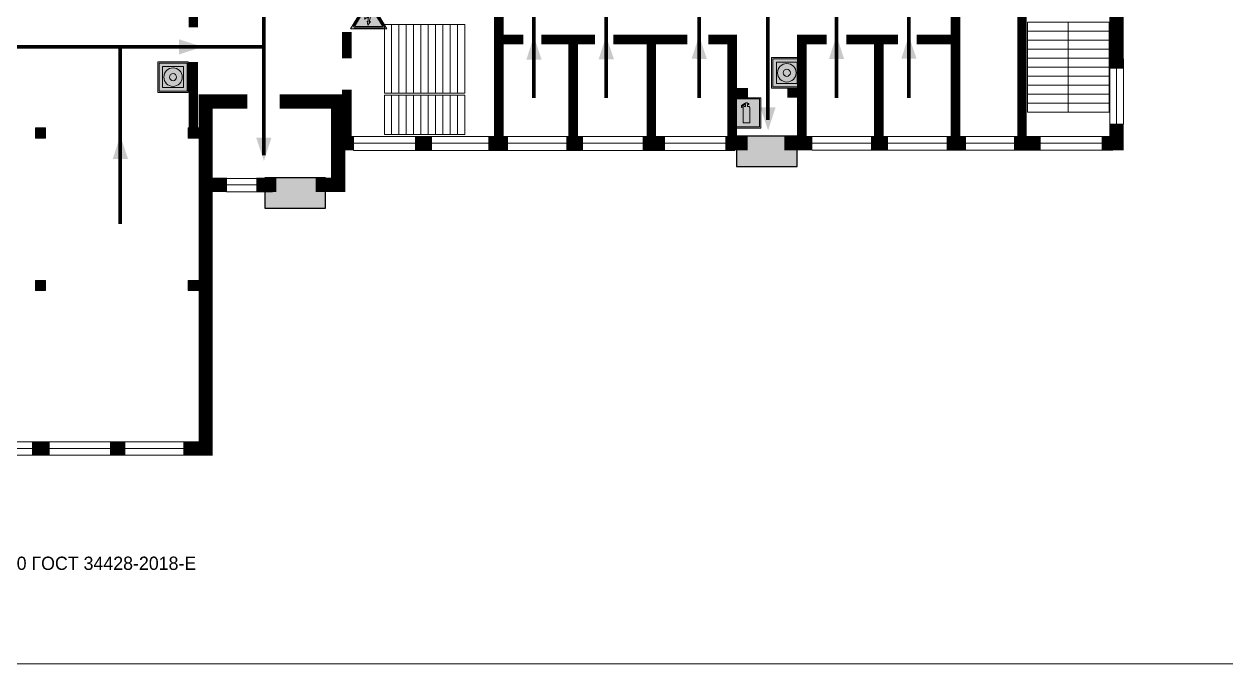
# Model space of a CAD drawing. Header units: millimetres. Extents: x 13810 to 67229, y 12374 to 21950.
# Drawn here: x 23088.9 to 23342.1, y 13755.6 to 13890.3 of the extents above; entities that cross this region are included whole.
import ezdxf

# ---------------------------------------------------------------- set-up
doc = ezdxf.new("R2010")
doc.units = ezdxf.units.MM
doc.layers.add('План_Штампы', color=7, linetype='Continuous')
doc.styles.add('обычный', font='arial.ttf')

# ---------------------------------------------------------------- blocks, each defined once
blk = doc.blocks.new('A$C7B4425F7')
at = {"true_color": 0xffffff}
blk.add_hatch(color=7, dxfattribs=at).paths.add_polyline_path([(0, 0), (-16, 0), (-16, -8), (0, -8)])
h = blk.add_hatch(color=126)
h.paths.add_polyline_path([(-0.2, -0.2), (-15.8, -0.2), (-15.8, -7.8), (-0.2, -7.8)])
h.paths.add_polyline_path([(-11.76, -2.03), (-11.76, -3.66), (-11.17, -3.66, -0.568275), (-11.17, -6.18), (-12.58, -6.18), (-12.58, -2.03)], flags=16)
h.paths.add_polyline_path([(-13.33, -4.12, -0.495768), (-13.59, -6.18), (-15.03, -6.18), (-15.03, -2.03), (-13.59, -2.03, -0.487973)], flags=16)
h.paths.add_polyline_path([(-10.25, -2.03), (-9.48, -2.03), (-9.48, -6.18), (-10.25, -6.18)], flags=16)
h.paths.add_polyline_path([(-13.84, -3.69), (-14.24, -3.69), (-14.24, -3.03), (-13.9, -3.03, -0.692621)], flags=0)
h.paths.add_polyline_path([(-9.15, -2.03), (-8.4, -2.03), (-8.04, -3.07), (-7.68, -2.03), (-6.93, -2.03), (-7.64, -4.1), (-6.93, -6.18), (-7.68, -6.18), (-8.04, -5.14), (-8.4, -6.18), (-9.15, -6.18), (-8.44, -4.1)], flags=16)
h.paths.add_polyline_path([(-11.76, -4.46), (-11.42, -4.46, -0.692621), (-11.36, -5.12), (-11.76, -5.12)], flags=0)
h.paths.add_polyline_path([(-13.9, -5.2), (-14.24, -5.2), (-14.24, -4.55), (-13.84, -4.55, -0.708038)], flags=0)
edge = h.paths.add_edge_path(flags=16)
edge.add_ellipse((-5.51, -4.08), major_axis=(0, 2.05), ratio=0.586184, start_angle=0, end_angle=360)
edge = h.paths.add_edge_path(flags=0)
edge.add_ellipse((-5.51, -4.08), major_axis=(0, 1.14), ratio=0.454828, start_angle=0, end_angle=360)
h.paths.add_polyline_path([(-4.13, -4.96, 0.377264), (-3.48, -4.52, 0.0555), (-3.16, -2.03), (-1.66, -2.03), (-1.66, -4.96), (-0.96, -4.96), (-0.96, -7.01), (-1.75, -7.01), (-1.75, -6.18), (-3.3, -6.18), (-3.3, -7.02), (-4.13, -7.02)], flags=16)
h.paths.add_polyline_path([(-2.73, -2.91), (-2.28, -2.91), (-2.28, -4.96), (-3.05, -4.96, 0.079136)], flags=0)
at = {"color": 126}
blk.add_lwpolyline([(-16, -8), (0, -8), (0, 0), (-16, 0)], close=True, dxfattribs=at)
blk = doc.blocks.new('A$C54414219')
at = {"true_color": 0xffffff}
h = blk.add_hatch(color=7, dxfattribs=at)
h.paths.add_polyline_path([(2.39, -9.45), (2.39, -18.3), (11.23, -18.3), (11.23, -9.45)], flags=0)
h.paths.add_polyline_path([(10.71, -13.87, -1), (2.92, -13.87, -1)], flags=0)
h.paths.add_polyline_path([(8.3, -13.87, -1), (5.33, -13.87, -1)], flags=0)
h.paths.add_polyline_path([(0.41, -7.47), (0.41, -20.27), (13.21, -20.27), (13.21, -7.47)])
h.paths.add_polyline_path([(0.92, -19.77), (12.71, -19.77), (12.71, -7.98), (0.92, -7.98)], flags=16)
h.paths.add_polyline_path([(11.23, -9.45), (11.23, -18.3), (2.39, -18.3), (2.39, -9.45)], flags=0)
at = {"lineweight": 5}
h = blk.add_hatch(color=242, dxfattribs=at)
h.paths.add_polyline_path([(12.71, -7.98), (0.92, -7.98), (0.92, -19.77), (12.71, -19.77)])
h.paths.add_polyline_path([(11.23, -18.3), (2.39, -18.3), (2.39, -9.45), (11.23, -9.45)], flags=16)
h.paths.add_polyline_path([(10.71, -13.87, -1), (2.92, -13.87, -1)], flags=0)
h.paths.add_polyline_path([(8.3, -13.87, -1), (5.33, -13.87, -1)], flags=0)
at = {"true_color": 0xffffff}
h = blk.add_hatch(color=7, dxfattribs=at)
h.paths.add_polyline_path([(2.39, -9.45), (2.39, -18.3), (11.23, -18.3), (11.23, -9.45)])
h.paths.add_polyline_path([(10.71, -13.87, -1), (2.92, -13.87, -1)], flags=16)
h.paths.add_polyline_path([(8.3, -13.87, -1), (5.33, -13.87, -1)], flags=0)
at = {"lineweight": 5}
h = blk.add_hatch(color=242, dxfattribs=at)
h.paths.add_polyline_path([(2.92, -13.87, 1), (10.71, -13.87, 1)])
h.paths.add_polyline_path([(8.3, -13.87, -1), (5.33, -13.87, -1)], flags=16)
at = {"color": 242, "lineweight": 5}
for p, q in [((0.41, -20.27), (0.41, -7.47)), ((0.41, -7.47), (13.21, -7.47)), ((0.41, -7.47), (13.21, -7.47)), ((13.21, -20.27), (13.21, -7.47)), ((0.41, -20.27), (13.21, -20.27))]:
    blk.add_line(p, q, dxfattribs=at)
for points in [[(0.92, -7.98), (12.71, -7.98), (12.71, -19.77), (0.92, -19.77)], [(2.39, -9.45), (11.23, -9.45), (11.23, -18.3), (2.39, -18.3)]]:
    blk.add_lwpolyline(points, close=True, dxfattribs=at)
for radius in [3.89, 1.49]:
    blk.add_circle((6.81, -13.87), radius, dxfattribs=at)
blk = doc.blocks.new('A$C3E6D3DDE')
at = {"lineweight": 5}
h = blk.add_hatch(color=40, dxfattribs=at)
h.paths.add_polyline_path([(24.1, 1.45), (16.46, -11.35), (31.74, -11.35)])
h.paths.add_polyline_path([(24.09, -0.46), (30.03, -10.41), (18.14, -10.41)], flags=16)
h.paths.add_polyline_path([(24.54, -3.08), (23.41, -6.02), (25.13, -5.01), (24.33, -8.5), (24.82, -8.27), (23.79, -9.86), (23.4, -8.04), (23.8, -8.43), (24.04, -6.29), (22.39, -7.25), (23.44, -3.08)], flags=0)
h = blk.add_hatch(color=256, dxfattribs=at)
h.paths.add_polyline_path([(24.37, 0.03, 0.567511), (23.82, 0.03), (17.59, -10.4, 0.582454), (17.86, -10.88), (30.32, -10.88, 0.582149), (30.6, -10.4)])
h.paths.add_polyline_path([(24.09, -0.46), (18.14, -10.41), (30.03, -10.41)], flags=16)
h.paths.add_polyline_path([(24.54, -3.08), (23.41, -6.02), (25.13, -5.01), (24.33, -8.5), (24.82, -8.27), (23.79, -9.86), (23.4, -8.04), (23.8, -8.43), (24.04, -6.29), (22.39, -7.25), (23.44, -3.08)], flags=0)
h = blk.add_hatch(color=40, dxfattribs=at)
h.paths.add_polyline_path([(24.09, -0.46), (18.14, -10.41), (30.03, -10.41)])
h.paths.add_polyline_path([(24.82, -8.27), (23.79, -9.86), (23.4, -8.04), (23.8, -8.43), (24.04, -6.29), (22.39, -7.25), (23.44, -3.08), (24.54, -3.08), (23.41, -6.02), (25.13, -5.01), (24.33, -8.5)], flags=16)
at = {"color": 40, "lineweight": 5}
for p, q in [((16.46, -11.35), (24.1, 1.45)), ((24.1, 1.45), (31.74, -11.35))]:
    blk.add_line(p, q, dxfattribs=at)
at = {"lineweight": 5}
for p, q in [((17.59, -10.4), (23.82, 0.03)), ((24.37, 0.03), (30.6, -10.4)), ((18.14, -10.41), (24.09, -0.46)), ((23.44, -3.08), (22.39, -7.25)), ((23.41, -6.02), (24.54, -3.08)), ((25.13, -5.01), (23.41, -6.02)), ((24.54, -3.08), (23.44, -3.08)), ((24.09, -0.46), (30.03, -10.41)), ((24.33, -8.5), (25.13, -5.01)), ((22.39, -7.25), (24.04, -6.29)), ((23.8, -8.43), (23.4, -8.04)), ((23.4, -8.04), (23.79, -9.86)), ((23.79, -9.86), (24.82, -8.27)), ((24.04, -6.29), (23.8, -8.43)), ((24.82, -8.27), (24.33, -8.5)), ((17.86, -10.88), (30.32, -10.88)), ((18.14, -10.41), (30.03, -10.41))]:
    blk.add_line(p, q, dxfattribs=at)
at = {"color": 50, "lineweight": 5}
blk.add_line((31.74, -11.35), (16.46, -11.35), dxfattribs=at)
blk = doc.blocks.new('A$C3AD82952')
at = {"true_color": 0xf5f5ff}
h = blk.add_hatch(color=7, dxfattribs=at)
h.dxf.hatch_style = 1
h.paths.add_polyline_path([(8.21, 8.73, 0.414214), (7.89, 9.05), (7.22, 9.05), (7.22, 9.92), (7.59, 9.92, 1), (7.57, 10.36), (7.22, 10.36), (7.22, 10.6), (6.43, 10.6), (6.43, 10.36), (6.01, 10.36), (4.74, 9.59), (4.74, 8.69), (4.98, 8.73), (4.98, 9.26), (6.12, 9.91), (6.43, 9.91), (6.43, 9.05), (5.76, 9.05, 0.414214), (5.44, 8.73), (5.44, 2.2), (8.21, 2.2)], flags=0)
h.paths.add_polyline_path([(12.8, 12.8), (0, 12.8), (0, 0), (12.8, 0)])
h.paths.add_polyline_path([(0.51, 12.29), (12.29, 12.29), (12.29, 0.51), (0.51, 0.51)], flags=16)
h.paths.add_polyline_path([(4.74, 9.59), (6.01, 10.36), (6.43, 10.36), (6.43, 10.6), (7.22, 10.6), (7.22, 10.36), (7.59, 10.36, -0.94586), (7.59, 9.92), (7.22, 9.92), (7.22, 9.05), (7.89, 9.05, -0.414214), (8.21, 8.73), (8.21, 2.2), (5.44, 2.2), (5.44, 8.73, -0.414214), (5.76, 9.05), (6.43, 9.05), (6.43, 9.91), (6.12, 9.91), (4.98, 9.26), (4.98, 8.73), (4.74, 8.69)], flags=0)
h = blk.add_hatch(color=242)
h.dxf.hatch_style = 1
h.paths.add_polyline_path([(12.29, 12.29), (0.51, 12.29), (0.51, 0.51), (12.29, 0.51)])
h.paths.add_polyline_path([(4.74, 8.69), (4.74, 9.59), (6.01, 10.36), (6.43, 10.36), (6.43, 10.6), (7.22, 10.6), (7.22, 10.36), (7.59, 10.36, -0.94586), (7.59, 9.92), (7.22, 9.92), (7.22, 9.05), (7.89, 9.05, -0.414214), (8.21, 8.73), (8.21, 2.2), (5.44, 2.2), (5.44, 8.73, -0.414214), (5.76, 9.05), (6.43, 9.05), (6.43, 9.91), (6.12, 9.91), (4.98, 9.26), (4.98, 8.73)], flags=16)
h = blk.add_hatch(color=7, dxfattribs=at)
h.dxf.hatch_style = 1
h.paths.add_polyline_path([(8.21, 8.73, 0.414214), (7.89, 9.05), (7.22, 9.05), (7.22, 9.92), (7.59, 9.92, 1), (7.57, 10.36), (7.22, 10.36), (7.22, 10.6), (6.43, 10.6), (6.43, 10.36), (6.01, 10.36), (4.74, 9.59), (4.74, 8.69), (4.98, 8.73), (4.98, 9.26), (6.12, 9.91), (6.43, 9.91), (6.43, 9.05), (5.76, 9.05, 0.414214), (5.44, 8.73), (5.44, 2.2), (8.21, 2.2)])
at = {"color": 242, "lineweight": 5}
for p, q in [((0, 0), (0, 12.8)), ((0, 12.8), (12.8, 12.8)), ((6.01, 10.36), (4.74, 9.59)), ((6.01, 10.36), (6.43, 10.36)), ((7.22, 10.6), (6.43, 10.6)), ((6.43, 10.6), (6.43, 10.36)), ((7.22, 10.36), (7.22, 10.6)), ((7.59, 10.36), (7.22, 10.36)), ((12.8, 0), (12.8, 12.8)), ((4.74, 9.59), (4.74, 8.69)), ((4.74, 8.69), (4.98, 8.73)), ((4.98, 9.26), (6.12, 9.91)), ((4.98, 8.73), (4.98, 9.26)), ((5.44, 2.2), (5.44, 8.73)), ((5.76, 9.05), (6.43, 9.05)), ((6.12, 9.91), (6.43, 9.91)), ((6.43, 9.91), (6.43, 9.05)), ((7.22, 9.05), (7.22, 9.92)), ((7.59, 9.92), (7.22, 9.92)), ((7.89, 9.05), (7.22, 9.05)), ((8.21, 2.2), (8.21, 8.73)), ((0, 0), (12.8, 0)), ((5.44, 2.2), (8.21, 2.2))]:
    blk.add_line(p, q, dxfattribs=at)
blk.add_lwpolyline([(0.51, 12.29), (12.29, 12.29), (12.29, 0.51), (0.51, 0.51)], close=True, dxfattribs=at)
for centre, radius, start, end in [((7.58, 10.14), 0.223, 273.1875, 86.8125), ((5.76, 8.73), 0.32, 90, 180), ((7.89, 8.73), 0.32, 0, 90)]:
    blk.add_arc(centre, radius, start, end, dxfattribs=at)

msp = doc.modelspace()

# ---------------------------------------------------------------- hatches: boundary and pattern name
at = {"lineweight": 0}
h = msp.add_hatch(color=256, dxfattribs=at)
h.dxf.hatch_style = 1
h.paths.add_polyline_path([(23093.44, 13868.47), (23091.29, 13868.47), (23091.29, 13866.31), (23093.44, 13866.31)])
h = msp.add_hatch(color=256, dxfattribs=at)
h.dxf.hatch_style = 1
h.paths.add_polyline_path([(23125.62, 13868.47), (23123.46, 13868.47), (23123.46, 13866.31), (23125.62, 13866.31)])
h = msp.add_hatch(color=256, dxfattribs=at)
h.dxf.hatch_style = 1
h.paths.add_polyline_path([(23093.44, 13836.37), (23091.29, 13836.37), (23091.29, 13834.22), (23093.44, 13834.22)])
h = msp.add_hatch(color=256, dxfattribs=at)
h.dxf.hatch_style = 1
h.paths.add_polyline_path([(23125.62, 13836.37), (23123.46, 13836.37), (23123.46, 13834.22), (23125.62, 13834.22)])

# ---------------------------------------------------------------- linework, layer by layer
at = {"color": 126, "lineweight": 0, "true_color": 0x008754}
msp.add_lwpolyline([(22937.02, 14150.63), (23537.02, 14150.63), (23537.02, 13755.63), (22937.02, 13755.63)], close=True, dxfattribs=at)
at = {"color": 126, "lineweight": 100, "true_color": 0x008754}
for points in [[(23195.06, 13922.84), (23139.43, 13922.84), (23139.43, 13862.73)], [(23245.55, 13870.17), (23245.55, 13894.15), (23196.27, 13894.15), (23196.27, 13874.82)], [(23211.49, 13894.15), (23211.49, 13874.82)], [(23231.08, 13894.15), (23231.08, 13874.82)], [(23260.04, 13894.15), (23260.04, 13874.82)], [(23275.25, 13894.15), (23275.25, 13874.82)], [(23077.46, 13848.27), (23077.46, 13885.55), (23139.43, 13885.55), (23139.43, 13885.55)], [(23109.15, 13885.55), (23109.15, 13848.27)]]:
    msp.add_lwpolyline(points, dxfattribs=at)
at = {"lineweight": 0}
for points, const_width in [([(23089.13, 13899.45), (23124.54, 13899.45), (23124.54, 13889.63)], 2), ([(23188.91, 13899.92), (23188.91, 13864.48), (23188.91, 13887.08), (23194.07, 13887.08)], 2), ([(23299.1, 13899.92), (23299.1, 13864.1)], 2), ([(23276.93, 13887.08), (23285.12, 13887.08), (23285.12, 13892.05), (23285.12, 13865.23)], 2), ([(23319.03, 13893.45), (23319.03, 13880.94)], 3), ([(23156.9, 13888.66), (23156.9, 13883.1)], 2), ([(23197.84, 13887.08), (23209.15, 13887.08)], 2), ([(23204.57, 13887.08), (23204.57, 13865.23)], 2), ([(23213.01, 13887.08), (23228.63, 13887.08)], 2), ([(23221.05, 13887.08), (23221.05, 13865.23)], 2), ([(23233.03, 13887.08), (23238.05, 13887.08), (23238.05, 13864.75)], 2), ([(23249.68, 13875.86), (23252.74, 13875.86), (23252.74, 13864.72), (23252.74, 13887.08), (23257.95, 13887.08)], 2), ([(23262.09, 13887.08), (23272.98, 13887.08)], 2), ([(23268.97, 13887.08), (23268.97, 13865.53)], 2), ([(23124.54, 13882.34), (23124.54, 13867.62)], 2), ([(23156.9, 13876.52), (23156.9, 13865.73)], 2), ([(23131.61, 13856.48), (23127.16, 13856.48), (23127.16, 13874.04), (23135.92, 13874.04)], 3), ([(23142.76, 13874.04), (23155.06, 13874.04), (23155.06, 13865.23)], 3), ([(23238.05, 13875.86), (23241.4, 13875.86)], 2), ([(23319.03, 13869.35), (23319.03, 13865.23), (23315.89, 13865.23)], 3), ([(23158.42, 13865.23), (23155.06, 13865.23), (23155.06, 13856.48), (23150.33, 13856.48)], 3), ([(23174.8, 13865.23), (23171.23, 13865.23)], 3), ([(23190.86, 13865.23), (23186.72, 13865.23)], 3), ([(23206.64, 13865.23), (23203.16, 13865.23)], 3), ([(23223.9, 13865.23), (23219.18, 13865.23)], 3), ([(23241.32, 13865.23), (23236.64, 13865.23)], 3), ([(23254.95, 13865.23), (23249.06, 13865.23)], 3), ([(23270.92, 13865.23), (23267.29, 13865.23)], 3), ([(23287.29, 13865.23), (23283.25, 13865.23)], 3), ([(23303.04, 13865.23), (23297.45, 13865.23)], 3), ([(23127.16, 13856.48), (23127.16, 13800.99), (23122.47, 13800.99)], 3), ([(23142.03, 13856.48), (23137.8, 13856.48)], 3), ([(23094.27, 13800.99), (23090.6, 13800.99)], 3), ([(23110.22, 13800.99), (23106.98, 13800.99)], 3)]:
    msp.add_lwpolyline(points, dxfattribs=dict(at, const_width=const_width))
for points in [[(23164.79, 13890.2), (23166.33, 13890.2), (23166.33, 13875.79), (23164.79, 13875.79)], [(23166.33, 13890.2), (23167.87, 13890.2), (23167.87, 13875.79), (23166.33, 13875.79)], [(23167.87, 13890.2), (23169.41, 13890.2), (23169.41, 13875.79), (23167.87, 13875.79)], [(23169.41, 13890.2), (23170.95, 13890.2), (23170.95, 13875.79), (23169.41, 13875.79)], [(23170.95, 13890.2), (23172.49, 13890.2), (23172.49, 13875.79), (23170.95, 13875.79)], [(23172.49, 13890.2), (23174.03, 13890.2), (23174.03, 13875.79), (23172.49, 13875.79)], [(23174.03, 13890.2), (23175.57, 13890.2), (23175.57, 13875.79), (23174.03, 13875.79)], [(23175.57, 13890.2), (23177.12, 13890.2), (23177.12, 13875.79), (23175.57, 13875.79)], [(23177.12, 13890.2), (23178.66, 13890.2), (23178.66, 13875.79), (23177.12, 13875.79)], [(23178.66, 13890.2), (23180.2, 13890.2), (23180.2, 13875.79), (23178.66, 13875.79)], [(23180.2, 13890.2), (23181.74, 13890.2), (23181.74, 13875.79), (23180.2, 13875.79)], [(23300.27, 13888.84), (23308.87, 13888.84), (23308.87, 13890.74), (23300.27, 13890.74)], [(23308.87, 13888.84), (23317.46, 13888.84), (23317.46, 13890.74), (23308.87, 13890.74)], [(23300.27, 13886.94), (23308.87, 13886.94), (23308.87, 13888.84), (23300.27, 13888.84)], [(23308.87, 13886.94), (23317.46, 13886.94), (23317.46, 13888.84), (23308.87, 13888.84)], [(23300.27, 13885.05), (23308.87, 13885.05), (23308.87, 13886.94), (23300.27, 13886.94)], [(23300.27, 13883.15), (23308.87, 13883.15), (23308.87, 13885.05), (23300.27, 13885.05)], [(23308.87, 13885.05), (23317.46, 13885.05), (23317.46, 13886.94), (23308.87, 13886.94)], [(23308.87, 13883.15), (23317.46, 13883.15), (23317.46, 13885.05), (23308.87, 13885.05)], [(23300.27, 13881.25), (23308.87, 13881.25), (23308.87, 13883.15), (23300.27, 13883.15)], [(23308.87, 13881.25), (23317.46, 13881.25), (23317.46, 13883.15), (23308.87, 13883.15)], [(23300.27, 13879.35), (23308.87, 13879.35), (23308.87, 13881.25), (23300.27, 13881.25)], [(23308.87, 13879.35), (23317.46, 13879.35), (23317.46, 13881.25), (23308.87, 13881.25)], [(23300.27, 13877.46), (23308.87, 13877.46), (23308.87, 13879.35), (23300.27, 13879.35)], [(23300.27, 13875.56), (23308.87, 13875.56), (23308.87, 13877.46), (23300.27, 13877.46)], [(23308.87, 13877.46), (23317.46, 13877.46), (23317.46, 13879.35), (23308.87, 13879.35)], [(23308.87, 13875.56), (23317.46, 13875.56), (23317.46, 13877.46), (23308.87, 13877.46)], [(23164.79, 13867.09), (23166.33, 13867.09), (23166.33, 13875.35), (23164.79, 13875.35)], [(23166.33, 13867.09), (23167.87, 13867.09), (23167.87, 13875.35), (23166.33, 13875.35)], [(23167.87, 13867.09), (23169.41, 13867.09), (23169.41, 13875.35), (23167.87, 13875.35)], [(23169.41, 13867.09), (23170.95, 13867.09), (23170.95, 13875.35), (23169.41, 13875.35)], [(23170.95, 13867.09), (23172.49, 13867.09), (23172.49, 13875.35), (23170.95, 13875.35)], [(23172.49, 13867.09), (23174.03, 13867.09), (23174.03, 13875.35), (23172.49, 13875.35)], [(23174.03, 13867.09), (23175.57, 13867.09), (23175.57, 13875.35), (23174.03, 13875.35)], [(23175.57, 13867.09), (23177.12, 13867.09), (23177.12, 13875.35), (23175.57, 13875.35)], [(23177.12, 13867.09), (23178.66, 13867.09), (23178.66, 13875.35), (23177.12, 13875.35)], [(23178.66, 13867.09), (23180.2, 13867.09), (23180.2, 13875.35), (23178.66, 13875.35)], [(23180.2, 13867.09), (23181.74, 13867.09), (23181.74, 13875.35), (23180.2, 13875.35)], [(23300.27, 13873.66), (23308.87, 13873.66), (23308.87, 13875.56), (23300.27, 13875.56)], [(23308.87, 13873.66), (23317.46, 13873.66), (23317.46, 13875.56), (23308.87, 13875.56)], [(23300.27, 13871.76), (23308.87, 13871.76), (23308.87, 13873.66), (23300.27, 13873.66)], [(23308.87, 13871.76), (23317.46, 13871.76), (23317.46, 13873.66), (23308.87, 13873.66)], [(23091.29, 13868.47), (23093.44, 13868.47), (23093.44, 13866.31), (23091.29, 13866.31)], [(23123.46, 13868.47), (23125.62, 13868.47), (23125.62, 13866.31), (23123.46, 13866.31)], [(23091.29, 13836.37), (23093.44, 13836.37), (23093.44, 13834.22), (23091.29, 13834.22)], [(23123.46, 13836.37), (23125.62, 13836.37), (23125.62, 13834.22), (23123.46, 13834.22)]]:
    msp.add_lwpolyline(points, close=True, dxfattribs=at)
for points in [[(23317.64, 13869.32), (23317.64, 13883.11)], [(23319.03, 13869.35), (23319.03, 13883.14)], [(23320.46, 13869.24), (23320.46, 13883.02)], [(23158.17, 13866.63), (23238.48, 13866.63)], [(23158.42, 13865.23), (23238.73, 13865.23)], [(23254.85, 13866.67), (23318.22, 13866.67)], [(23254.95, 13865.23), (23318.32, 13865.23)], [(23158.31, 13863.74), (23238.62, 13863.74)], [(23254.9, 13863.76), (23318.26, 13863.76)], [(23131.5, 13857.81), (23141.22, 13857.81)], [(23131.52, 13855.04), (23141.24, 13855.04)], [(23131.61, 13856.48), (23141.34, 13856.48)], [(22965.44, 13802.37), (23125.63, 13802.37)], [(22965.37, 13799.56), (23125.56, 13799.56)], [(22965.62, 13800.99), (23125.81, 13800.99)]]:
    msp.add_lwpolyline(points, dxfattribs=at)
at = {"layer": 'План_Штампы', "color": 126, "true_color": 0x008754}
for points in [[(23197.91, 13882.84), (23194.72, 13882.84), (23196.29, 13887.74)], [(23213.14, 13882.92), (23209.94, 13882.93), (23211.52, 13887.83)], [(23232.71, 13883), (23229.52, 13883.01), (23231.1, 13887.9)], [(23261.65, 13882.99), (23258.46, 13883), (23260.04, 13887.89)], [(23276.89, 13883.04), (23273.7, 13883.05), (23275.27, 13887.95)], [(23121.55, 13883.92), (23121.56, 13887.11), (23126.46, 13885.54)], [(23244.01, 13872.81), (23247.2, 13872.8), (23245.63, 13867.91)], [(23110.79, 13861.94), (23107.59, 13861.95), (23109.17, 13866.84)], [(23137.8, 13866.4), (23141, 13866.4), (23139.42, 13861.5)]]:
    msp.add_solid(points, dxfattribs=at)

# ---------------------------------------------------------------- block references
at = {"xscale": 0.5, "yscale": 0.5, "zscale": 0.5}
for name, p in [('A$C3E6D3DDE', (23149.44, 13894.99)), ('A$C54414219', (23116.88, 13886.09)), ('A$C54414219', (23246.17, 13887)), ('A$C3AD82952', (23237.68, 13868.42))]:
    msp.add_blockref(name, p, dxfattribs=at)
at = {"layer": 'План_Штампы', "xscale": 0.8, "yscale": 0.8, "zscale": 0.8}
for p in [(23251.77, 13866.73), (23152.42, 13857.99)]:
    msp.add_blockref('A$C7B4425F7', p, dxfattribs=at)

# ---------------------------------------------------------------- texts
at = {"lineweight": 0, "insert": (23051.13, 13776.42), "char_height": 2.8, "width": 191.3484, "attachment_point": 5, "style": 'обычный'}
msp.add_mtext('\\pi-8.4,l8.4,t8.4;{\\fProxima Nova Rg|b0|i0|c204|p2;ИЗГОТОВИТЕЛЬ: ИП АНДРЕЕВ А. А.\\fProxima Nova Rg|b0|i0|c0|p2; \\fProxima Nova Rg|b0|i0|c204|p2;ФП-24 - 2022/ 200-25-1440 ГОСТ 34428-2018-Е\\H1.2266x; }', dxfattribs=at)

doc.saveas('drawing.dxf')
